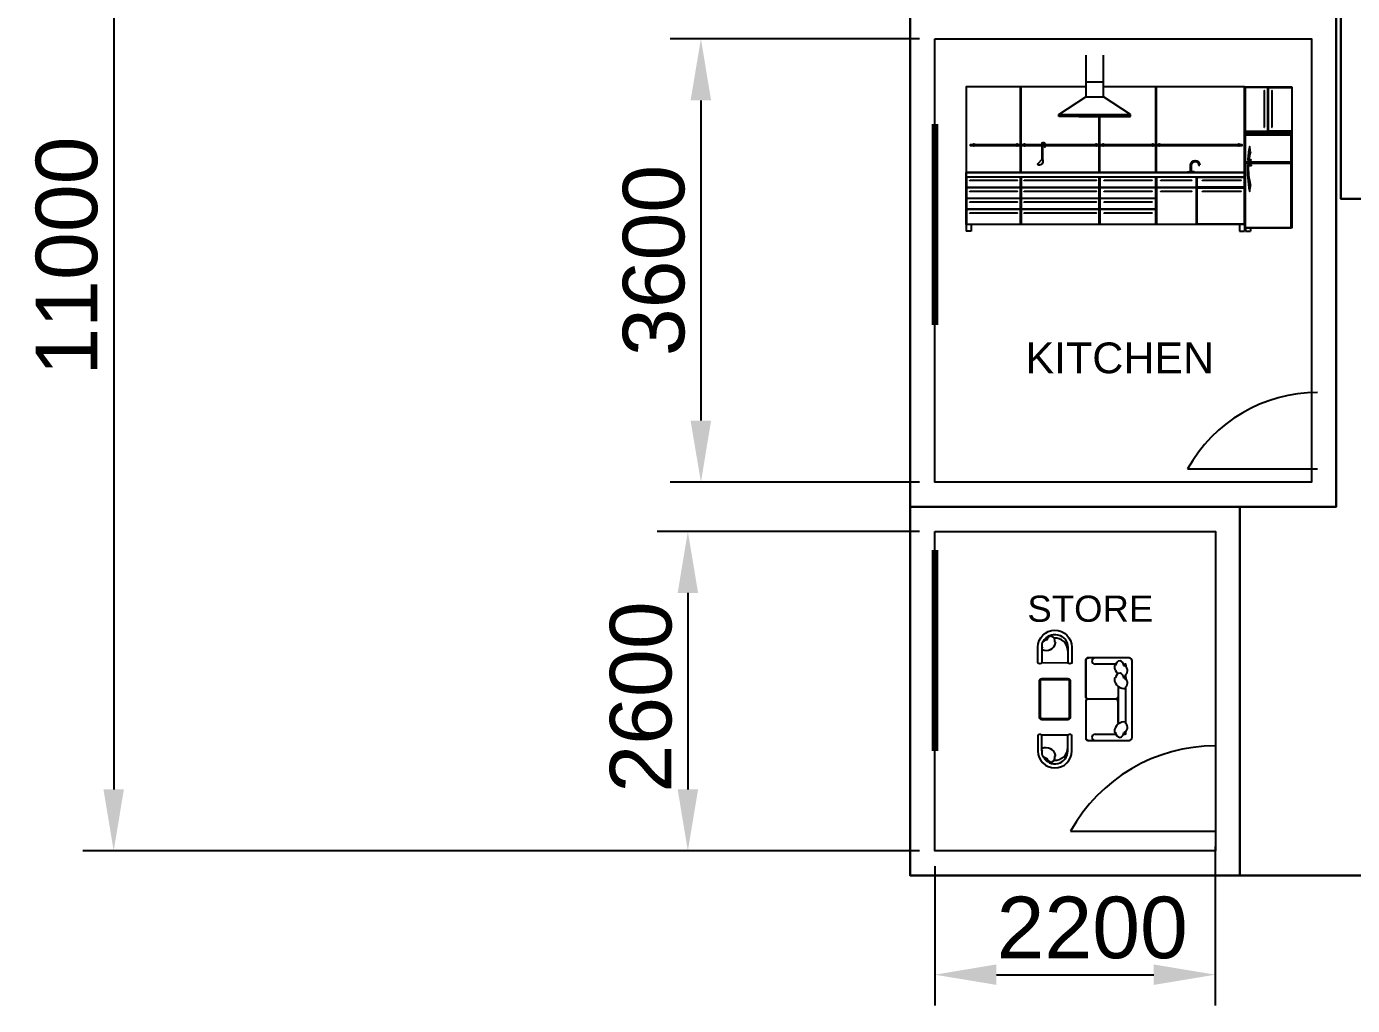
# Model space of a CAD drawing. Header units: millimetres. Extents: x -6165 to 15297, y -629 to 15029.
# Drawn here: x -6165 to 4610, y -250 to 7700 of the extents above; entities that cross this region are included whole.
import ezdxf

# ---------------------------------------------------------------- set-up
doc = ezdxf.new("R2010")
doc.units = ezdxf.units.MM
doc.layers.add('furniture', color=250, linetype='Continuous', lineweight=25)
doc.styles.get("Standard").update_dxf_attribs({"font": 'arial.ttf'})
doc.dimstyles.new('ISO-25', dxfattribs={"dimscale": 200, "dimtxt": 2.5, "dimasz": 2.5, "dimexe": 1.25, "dimexo": 0.625, "dimtad": 1, "dimtxsty": 'Standard', "dimcen": 2.5, "dimadec": 0, "dimazin": 0, "dimtfac": 1, "dimtmove": 0, "dimatfit": 3, "dimfxl": 1, "dimarcsym": 0})

# ---------------------------------------------------------------- blocks, each defined once
blk = doc.blocks.new('A$C1352')
at = {"color": 0}
for points in [[(0.003, 0.053), (0.003, 0.553, -0.414214), (0.053, 0.603), (0.753, 0.603, -0.414214), (0.803, 0.553), (0.803, 0.053, -0.414214), (0.753, 0.003), (0.053, 0.003, -0.414214)], [(0.023, 0.053), (0.023, 0.553, -0.414214), (0.053, 0.583), (0.753, 0.583, -0.414214), (0.783, 0.553), (0.783, 0.053, -0.414214), (0.753, 0.023), (0.053, 0.023, -0.414214)]]:
    blk.add_lwpolyline(points, format="xyb", close=True, dxfattribs=at)
blk = doc.blocks.new('*D66')
at = {"color": 0, "lineweight": -2, "transparency": 16777216}
for p, q in [((1091, 7600), (-935, 7600)), ((-685, 7100), (-685, 4500)), ((1091, 4000), (-935, 4000))]:
    blk.add_line(p, q, dxfattribs=at)
at = {"color": 0, "transparency": 16777216}
for points in [[(-769, 7100), (-602, 7100), (-685, 7600)], [(-769, 4500), (-602, 4500), (-685, 4000)]]:
    blk.add_solid(points, dxfattribs=at)
at = {"layer": 'Defpoints', "color": 0, "transparency": 16777216}
for p in [(1216, 7600), (-685, 4000), (1216, 4000)]:
    blk.add_point(p, dxfattribs=at)
at = {"color": 0, "transparency": 16777216, "insert": (-1066, 5800), "char_height": 500, "attachment_point": 5, "rotation": 90}
blk.add_mtext('3600', dxfattribs=at)
blk = doc.blocks.new('*D71')
at = {"color": 0, "lineweight": -2, "transparency": 16777216}
for p, q in [((1091, 3600), (-1041, 3600)), ((-791, 3100), (-791, 1505)), ((1091, 1005), (-1041, 1005))]:
    blk.add_line(p, q, dxfattribs=at)
at = {"color": 0, "transparency": 16777216}
for points in [[(-874, 3100), (-708, 3100), (-791, 3600)], [(-874, 1505), (-708, 1505), (-791, 1005)]]:
    blk.add_solid(points, dxfattribs=at)
at = {"layer": 'Defpoints', "color": 0, "transparency": 16777216}
for p in [(1216, 3600), (-791, 1005), (1216, 1005)]:
    blk.add_point(p, dxfattribs=at)
at = {"color": 0, "transparency": 16777216, "insert": (-1171, 2255), "char_height": 500, "attachment_point": 5, "rotation": 90}
blk.add_mtext('2600', dxfattribs=at)
blk = doc.blocks.new('*D72')
at = {"color": 0, "lineweight": -2, "transparency": 16777216}
for p, q in [((3495, 1041), (3495, -250)), ((1216, 880), (1216, -250)), ((1716, 0), (2995, 0))]:
    blk.add_line(p, q, dxfattribs=at)
at = {"color": 0, "transparency": 16777216}
for points in [[(1716, 83), (1716, -83), (1216, 0)], [(2995, 83), (2995, -83), (3495, 0)]]:
    blk.add_solid(points, dxfattribs=at)
at = {"layer": 'Defpoints', "color": 0, "transparency": 16777216}
for p in [(3495, 1166), (1216, 1005), (3495, 0)]:
    blk.add_point(p, dxfattribs=at)
at = {"color": 0, "transparency": 16777216, "insert": (2495, 380), "char_height": 500, "width": 2376.19, "attachment_point": 5}
blk.add_mtext('2200', dxfattribs=at)
blk = doc.blocks.new('*D80')
at = {"color": 0, "lineweight": -2, "transparency": 16777216}
for p, q in [((998, 10667), (-5707, 10667)), ((-5457, 10167), (-5457, 1505)), ((1091, 1005), (-5707, 1005))]:
    blk.add_line(p, q, dxfattribs=at)
at = {"color": 0, "transparency": 16777216}
for points in [[(-5540, 10167), (-5374, 10167), (-5457, 10667)], [(-5540, 1505), (-5374, 1505), (-5457, 1005)]]:
    blk.add_solid(points, dxfattribs=at)
at = {"layer": 'Defpoints', "color": 0, "transparency": 16777216}
for p in [(1123, 10667), (-5457, 1005), (1216, 1005)]:
    blk.add_point(p, dxfattribs=at)
at = {"color": 0, "transparency": 16777216, "insert": (-5837, 5836), "char_height": 500, "attachment_point": 5, "rotation": 90}
blk.add_mtext('11000', dxfattribs=at)

msp = doc.modelspace()

# ---------------------------------------------------------------- linework, layer by layer
at = {"color": 168, "lineweight": 140}
for p, q in [((1215.988, 6905.867), (1215.988, 5277.824)), ((1215.988, 3446.574), (1215.988, 1818.531))]:
    msp.add_line(p, q, dxfattribs=at)
at = {"color": 30}
for p, q in [((3269.053, 4106.812), (4325.292, 4106.812)), ((2319.123, 1166.229), (3495.401, 1166.229))]:
    msp.add_line(p, q, dxfattribs=at)
for p, q in [((2086.661, 2659.152), (2086.541, 2531.355)), ((2685.705, 2522.879), (2518, 2522.879)), ((2749.292, 2522.879), (2760.957, 2522.879)), ((2769.335, 2514.501), (2769.335, 2499.089)), ((2769.335, 2398.517), (2769.335, 2438.608)), ((2769.335, 2413.93), (2769.335, 2398.517)), ((2769.335, 2037.457), (2769.335, 2338.036)), ((2086.661, 1816.913), (2086.541, 1944.71)), ((2518, 1953.186), (2685.705, 1953.186)), ((2749.292, 1953.186), (2760.957, 1953.186)), ((2769.335, 1961.564), (2769.335, 1976.976))]:
    msp.add_line(p, q)
at = {"color": 250, "lineweight": 30}
for points in [[(13300, 10800), (1015.988, 10800), (1015.988, 804.509), (13300, 804.509)], [(4515.988, 10800), (8515.988, 10800), (8515.988, 6300), (4515.988, 6300)], [(1015.988, 7800), (4477.836, 7800), (4477.836, 3800), (1015.988, 3800)], [(1015.988, 3800), (3695.401, 3800), (3695.401, 804.509), (1015.988, 804.509)]]:
    msp.add_lwpolyline(points, close=True, dxfattribs=at)
at = {"color": 0}
for points in [[(1215.988, 7600), (4277.836, 7600), (4277.836, 4000), (1215.988, 4000)], [(1215.988, 3600), (3495.401, 3600), (3495.401, 1004.509), (1215.988, 1004.509)]]:
    msp.add_lwpolyline(points, close=True, dxfattribs=at)
at = {"ltscale": 0.03}
for points in [[(2086.541, 2531.355, -0.36922868), (2053.03, 2531.387), (2053.15, 2659.183, -1), (2329.619, 2658.924), (2329.498, 2531.127, -0.36922868), (2295.987, 2531.159)], [(2086.541, 1944.71, 0.36922868), (2053.03, 1944.678), (2053.15, 1816.882, 1), (2329.619, 1817.142), (2329.498, 1944.938, 0.36922868), (2295.987, 1944.907)]]:
    msp.add_lwpolyline(points, format="xyb", close=True, dxfattribs=at)
for points in [[(2098.506, 2707.432, -0.785086654), (2296.107, 2658.955), (2295.987, 2531.159)], [(2704.407, 2341.398), (2704.407, 2258.977, -0.414213562), (2683.462, 2238.033), (2463.544, 2238.033, -0.414213562), (2442.599, 2258.977), (2442.599, 2552.202, -0.414213562), (2463.544, 2573.146)], [(2704.407, 2048.36), (2704.407, 2217.088, 0.414213562), (2683.462, 2238.033), (2463.544, 2238.033, 0.414213562), (2442.599, 2217.088), (2442.599, 1923.864, 0.414213562), (2463.544, 1902.919)], [(2098.506, 1768.633, 0.785086654), (2296.107, 1817.11), (2295.987, 1944.907)]]:
    msp.add_lwpolyline(points, format="xyb")
msp.add_lwpolyline([(2459.355, 2237.827, 0.414213562), (2442.599, 2221.071), (2442.599, 1919.675, 0.414213562), (2459.355, 1902.919), (2794.469, 1902.919, 0.414213562), (2819.602, 1928.052), (2819.602, 2548.013, 0.414213562), (2794.469, 2573.146), (2459.355, 2573.146, 0.414213562), (2442.599, 2556.391), (2442.599, 2254.994, 0.414213562), (2459.355, 2238.239)], format="xyb", dxfattribs=at)
msp.add_lwpolyline([(2704.407, 2341.398), (2704.407, 2034.095)])
at = {"color": 168}
for centre, radius in [((4325.292, 3519.274), 1208.652), ((3495.401, 511.918), 1346.013)]:
    msp.add_arc(centre, radius, 90, 150.9147629, dxfattribs=at)
for centre, radius, start, end in [((2126.033, 2675.748), 41.972, 92.9922213, 214.1400809), ((2168.606, 2702.557), 47.244, 94.9999274, 161.3533789), ((2149.392, 2709.308), 43.048, 346.6403189, 69.4694589), ((2191.356, 2629.46), 104.723, 359.9461489, 93.658022), ((2193.292, 2694.774), 5.011, 330.623787, 113.742323), ((2191.384, 2659.054), 104.723, 178.8536314, 179.9461489), ((2119.595, 2714.28), 81.095, 247.0142677, 344.2856861), ((2518, 2548.013), 25.134, 90, 180), ((2518, 2548.013), 25.134, 180, 270), ((2679.633, 2503.689), 5.011, 52.1549942, 195.2735302), ((2755.862, 2504.65), 81.095, 181.6116312, 229.3759909), ((2725.752, 2507.088), 43.048, 96.4278584, 179.2569983), ((2705.471, 2505.223), 47.244, 4.5439383, 70.8973898), ((2740.229, 2468.848), 41.972, 311.7572363, 72.905096), ((2760.957, 2514.501), 8.378, 0, 90), ((2760.957, 2514.501), 8.378, 0, 90), ((2679.633, 2403.118), 5.011, 52.1549942, 195.2735302), ((2755.862, 2404.078), 81.095, 181.6116312, 278.8830495), ((2725.752, 2406.517), 43.048, 96.4278584, 179.2569983), ((2705.471, 2404.651), 47.244, 4.5439383, 70.8973898), ((2755.862, 2504.65), 81.095, 264.8809831, 278.8830495), ((2740.229, 2368.277), 41.972, 311.7572363, 72.905096), ((2755.862, 1971.415), 81.095, 81.1169505, 178.3883688), ((2518, 1928.052), 25.134, 90, 180), ((2679.633, 1972.376), 5.011, 164.7264698, 307.8450058), ((2725.752, 1968.977), 43.048, 180.7430017, 263.5721416), ((2705.471, 1970.842), 47.244, 289.1026102, 355.4560617), ((2740.229, 2007.217), 41.972, 287.094904, 48.2427637), ((2760.957, 1961.564), 8.378, 270, 0), ((2119.595, 1761.786), 81.095, 15.7143139, 112.9857323), ((2191.356, 1846.605), 104.723, 266.341978, 0.0538511), ((2518, 1928.052), 25.134, 180, 270), ((2126.033, 1800.317), 41.972, 145.8599191, 267.0077787), ((2191.384, 1817.012), 104.723, 180.0538511, 181.1463686), ((2168.606, 1773.508), 47.244, 198.6466211, 265.0000726), ((2149.392, 1766.757), 43.048, 290.5305411, 13.3596811), ((2193.292, 1781.291), 5.011, 246.257677, 29.376213)]:
    msp.add_arc(centre, radius, start, end)
at = {"layer": 'furniture', "color": 0}
for p, q in [((2586.837, 7247.856), (2444.042, 7247.856)), ((2444.042, 7210.737), (1471.329, 7210.737)), ((1471.329, 7210.737), (1471.329, 6549.329)), ((1911.476, 6514.952), (1911.476, 7210.737)), ((1916.765, 6514.952), (1916.765, 7210.737)), ((2224.188, 6985.155), (2444.042, 7128.506)), ((3731.385, 7210.737), (2586.837, 7210.737)), ((2806.691, 6985.155), (2586.837, 7128.506)), ((3011.54, 6514.952), (3011.54, 7210.737)), ((3016.828, 6514.952), (3016.828, 7210.737)), ((3731.385, 7210.737), (4115.867, 7210.737)), ((3732.576, 6746.256), (3732.576, 7210.737)), ((2224.188, 6985.155), (2806.691, 6985.155)), ((2224.188, 6969.845), (2224.188, 6985.155)), ((2806.691, 6969.845), (2224.188, 6969.845)), ((2385.306, 6969.845), (2806.691, 6969.845)), ((2552.422, 6514.952), (2552.422, 6969.845)), ((2557.711, 6514.952), (2557.711, 6969.845)), ((2806.691, 6969.845), (2806.691, 6985.155)), ((3359.438, 6575.434), (3367.98, 6575.434)), ((1471.329, 6514.952), (3731.385, 6514.952)), ((1471.329, 6480.576), (3731.385, 6480.576)), ((3302.767, 6520.679), (3294.225, 6520.679)), ((3014.184, 6091.845), (1471.329, 6091.845)), ((1471.329, 6091.845), (1471.329, 6038.968)), ((1511.61, 6038.968), (1471.329, 6038.968)), ((1511.61, 6091.845), (1511.61, 6038.968)), ((3731.385, 6091.845), (3012.993, 6091.845)), ((3691.104, 6091.845), (3691.104, 6038.968)), ((3691.104, 6038.968), (3731.385, 6038.968)), ((3731.385, 6091.845), (3731.385, 6038.968)), ((3740.509, 6065.407), (3740.509, 6038.968)), ((3740.509, 6038.968), (3780.79, 6038.968)), ((3780.79, 6065.407), (3780.79, 6038.968))]:
    msp.add_line(p, q, dxfattribs=at)
for points in [[(2444.042, 7466.92), (2444.042, 7128.506), (2586.837, 7128.506), (2586.837, 7466.92)], [(2444.042, 7210.737), (1471.329, 7210.737), (1471.329, 6514.952), (3731.385, 6514.952), (3731.385, 7210.737), (2586.837, 7210.737)], [(4115.867, 7210.737), (4115.867, 6065.407), (3735.22, 6065.407), (3735.22, 6091.845), (3731.385, 6091.845)], [(1525.849, 6740.559), (1503.081, 6740.559), (1503.081, 6735.081), (1525.849, 6735.081)], [(1876.835, 6740.559), (1542.058, 6740.559)], [(1542.058, 6735.081), (1876.835, 6735.081)], [(1935.471, 6740.559), (1893.045, 6740.559)], [(1893.045, 6735.081), (1935.471, 6735.081)], [(2519.982, 6740.559), (1951.68, 6740.559)], [(1951.68, 6735.081), (2519.982, 6735.081)], [(2575.307, 6740.559), (2536.191, 6740.559)], [(2536.191, 6735.081), (2575.307, 6735.081)], [(2979.264, 6740.559), (2591.517, 6740.559)], [(2591.517, 6735.081), (2979.264, 6735.081)], [(3031.558, 6740.559), (2995.473, 6740.559)], [(2995.473, 6735.081), (3031.558, 6735.081)], [(3679.482, 6740.559), (3047.767, 6740.559)], [(3047.767, 6735.081), (3679.482, 6735.081)], [(3695.692, 6735.081), (3713.716, 6735.081), (3713.716, 6740.559), (3695.692, 6740.559)], [(3788.112, 6576.563), (3757.111, 6576.563)], [(3758.794, 6610.992), (3786.621, 6610.992)], [(3766.994, 6618.925), (3786.134, 6618.925)], [(3788.312, 6568.63), (3762.692, 6568.63)]]:
    msp.add_lwpolyline(points, dxfattribs=at)
for points in [[(3921.577, 7205.174), (3737.864, 7205.174), (3737.864, 6850.922), (3921.577, 6850.922)], [(3894.154, 6883.487), (3894.154, 7179.047), (3891.17, 7179.047), (3891.17, 6883.487)], [(3926.866, 7205.174), (4115.867, 7205.174), (4115.867, 6850.922), (3926.866, 6850.922)], [(3958.18, 6883.487), (3958.18, 7179.047), (3955.196, 7179.047), (3955.196, 6883.487)], [(3735.22, 6847.749), (4115.867, 6847.749), (4115.867, 6828.93), (3735.22, 6828.93)], [(3735.22, 6844.534), (4115.867, 6844.534), (4115.867, 6825.715), (3735.22, 6825.715)], [(1471.329, 6480.576), (3731.385, 6480.576), (3731.385, 6514.952), (1471.329, 6514.952)], [(1471.329, 6091.845), (1471.329, 6514.952), (3731.385, 6514.952), (3731.385, 6091.845)], [(1911.476, 6477.931), (1473.973, 6477.931), (1473.973, 6395.34), (1911.476, 6395.34)], [(2552.422, 6477.931), (1916.765, 6477.931), (1916.765, 6395.34), (2552.422, 6395.34)], [(3011.54, 6477.931), (2557.711, 6477.931), (2557.711, 6395.34), (3011.54, 6395.34)], [(3341.863, 6477.931), (3016.828, 6477.931), (3016.828, 6395.34), (3341.863, 6395.34)], [(3347.152, 6477.931), (3729.931, 6477.931), (3729.931, 6395.34), (3347.152, 6395.34)], [(1911.476, 6390.051), (1473.973, 6390.051), (1473.973, 6307.459), (1911.476, 6307.459)], [(1499.276, 6451.356), (1886.174, 6451.356), (1886.174, 6448.372), (1499.276, 6448.372)], [(1499.276, 6363.475), (1886.174, 6363.475), (1886.174, 6360.491), (1499.276, 6360.491)], [(2552.422, 6390.051), (1916.765, 6390.051), (1916.765, 6307.459), (2552.422, 6307.459)], [(1942.419, 6451.356), (2526.767, 6451.356), (2526.767, 6448.372), (1942.419, 6448.372)], [(1942.419, 6363.475), (2526.767, 6363.475), (2526.767, 6360.491), (1942.419, 6360.491)], [(3011.54, 6390.051), (2557.711, 6390.051), (2557.711, 6307.459), (3011.54, 6307.459)], [(2591.176, 6451.356), (2978.074, 6451.356), (2978.074, 6448.372), (2591.176, 6448.372)], [(2591.176, 6363.475), (2978.074, 6363.475), (2978.074, 6360.491), (2591.176, 6360.491)], [(3341.863, 6390.051), (3016.828, 6390.051), (3016.828, 6094.49), (3341.863, 6094.49)], [(3051.1, 6451.356), (3302.934, 6451.356), (3302.934, 6448.372), (3051.1, 6448.372)], [(3051.1, 6363.475), (3302.934, 6363.475), (3302.934, 6360.491), (3051.1, 6360.491)], [(3347.152, 6390.051), (3729.931, 6390.051), (3729.931, 6094.49), (3347.152, 6094.49)], [(3389.647, 6451.356), (3701.408, 6451.356), (3701.408, 6448.372), (3389.647, 6448.372)], [(3389.647, 6363.475), (3701.408, 6363.475), (3701.408, 6360.491), (3389.647, 6360.491)], [(1911.476, 6302.17), (1473.973, 6302.17), (1473.973, 6219.579), (1911.476, 6219.579)], [(1499.276, 6275.595), (1886.174, 6275.595), (1886.174, 6272.611), (1499.276, 6272.611)], [(2552.422, 6302.17), (1916.765, 6302.17), (1916.765, 6219.579), (2552.422, 6219.579)], [(1942.419, 6275.595), (2526.767, 6275.595), (2526.767, 6272.611), (1942.419, 6272.611)], [(3011.54, 6302.17), (2557.711, 6302.17), (2557.711, 6219.579), (3011.54, 6219.579)], [(2591.176, 6275.595), (2978.074, 6275.595), (2978.074, 6272.611), (2591.176, 6272.611)], [(1911.476, 6214.29), (1473.973, 6214.29), (1473.973, 6094.49), (1911.476, 6094.49)], [(1499.276, 6187.714), (1886.174, 6187.714), (1886.174, 6184.73), (1499.276, 6184.73)], [(2552.422, 6214.29), (1916.765, 6214.29), (1916.765, 6094.49), (2552.422, 6094.49)], [(1942.419, 6187.714), (2526.767, 6187.714), (2526.767, 6184.73), (1942.419, 6184.73)], [(3011.54, 6214.29), (2557.711, 6214.29), (2557.711, 6094.49), (3011.54, 6094.49)], [(2591.176, 6187.714), (2978.074, 6187.714), (2978.074, 6184.73), (2591.176, 6184.73)]]:
    msp.add_lwpolyline(points, close=True, dxfattribs=at)
for points in [[(3740.509, 6598.514), (4110.579, 6598.514, 0.414213562), (4115.867, 6603.803), (4115.867, 6814.819, 0.414213562), (4110.579, 6820.108), (3740.509, 6820.108, 0.414213562), (3735.22, 6814.819), (3735.22, 6603.803, 0.414213562)], [(3740.509, 6601.687), (4110.579, 6601.687, 0.414213562), (4112.694, 6603.803), (4112.694, 6814.819, 0.414213562), (4110.579, 6816.934), (3740.509, 6816.934, 0.414213562), (3738.393, 6814.819), (3738.393, 6603.803, 0.414213562)], [(3740.509, 6065.407), (4110.579, 6065.407, 0.414213562), (4115.867, 6070.696), (4115.867, 6585.001, 0.414213562), (4110.579, 6590.29), (3740.509, 6590.29, 0.414213562), (3735.22, 6585.001), (3735.22, 6070.696, 0.414213562)], [(3740.509, 6068.58), (4110.579, 6068.58, 0.414213562), (4112.694, 6070.696), (4112.694, 6585.001, 0.414213562), (4110.579, 6587.116), (3740.509, 6587.116, 0.414213562), (3738.393, 6585.001), (3738.393, 6070.696, 0.414213562)]]:
    msp.add_lwpolyline(points, format="xyb", close=True, dxfattribs=at)
for points in [[(2107.199, 6718.79, 0.940399237), (2086.051, 6753.289), (2086.051, 6619.733), (2050.484, 6581.299, 0.824470907), (2092.535, 6621.768), (2092.535, 6751.876)], [(3272.483, 6514.952), (3272.483, 6520.679), (3294.225, 6520.679), (3294.225, 6575.434, -1), (3367.98, 6575.434, 0)], [(3272.483, 6520.679), (3294.225, 6520.679), (3294.225, 6575.434, -1), (3367.98, 6575.434, -1)], [(3324.51, 6514.952), (3324.51, 6520.679), (3302.767, 6520.679), (3302.767, 6575.434, -1), (3359.438, 6575.434, 0)]]:
    msp.add_lwpolyline(points, format="xyb", dxfattribs=at)
for centre in [(1533.953, 6737.82), (1884.94, 6737.82), (1943.575, 6737.82), (2528.086, 6737.82), (2583.412, 6737.82), (2987.369, 6737.82), (3039.663, 6737.82), (3687.587, 6737.82)]:
    msp.add_circle(centre, 8.555, dxfattribs=at)
for centre, radius, start, end in [((4796.446, 6543.021), 1039.876, 170.1494342, 176.2521935), ((4271.021, 6550.479), 508.652, 164.8153557, 173.1674498), ((3773.464, 6720.65), 1.587, 8.7184631, 170.1494342), ((2615.146, 6543.021), 1173.445, 6.8860127, 8.7184631), ((4796.446, 6543.021), 1039.876, 178.1515168, 189.8505658), ((4271.021, 6550.479), 508.652, 177.0604631, 195.7007583), ((2615.146, 6543.021), 1173.445, 3.3206966, 3.708775), ((2615.146, 6543.021), 1173.445, 1.2505438, 1.6380153), ((3773.464, 6365.391), 1.587, 189.8505658, 351.2815369), ((2615.146, 6543.021), 1173.445, 351.2815369, 353.6301013)]:
    msp.add_arc(centre, radius, start, end, dxfattribs=at)

# ---------------------------------------------------------------- block references
at = {"ltscale": 0.03, "xscale": 418.8920701169566, "yscale": 418.8920701169566, "zscale": 418.8920701169566, "rotation": 270}
msp.add_blockref('A$C1352', (2064.342, 2406.715), dxfattribs=at)

# ---------------------------------------------------------------- texts
at = {"color": 2}
for s, height, p in [('KITCHEN', 250, (1952.072, 4884.043)), ('STORE', 212.7055, (1967.818, 2865.928))]:
    msp.add_text(s, height=height, dxfattribs=at).set_placement(p)

# ---------------------------------------------------------------- dimensions: what is measured, and where the dimension line sits
at = {"color": 168}
dim = msp.add_linear_dim(base=(-5456.889, 1004.509), p1=(1123.444, 10667.178), p2=(1215.988, 1004.509), angle=90, text='11000', dimstyle='ISO-25', dxfattribs=at)
dim.commit()
dim.dimension.update_dxf_attribs({"geometry": '*D80', "text_midpoint": (-5837.176, 5835.843)})
dim = msp.add_linear_dim(base=(-685.176, 4000), p1=(1215.988, 7600), p2=(1215.988, 4000), angle=90, dimstyle='ISO-25', dxfattribs=at)
dim.commit()
dim.dimension.update_dxf_attribs({"geometry": '*D66', "text_midpoint": (-1065.633, 5800)})
dim = msp.add_linear_dim(base=(-791.107, 1004.509), p1=(1215.988, 3600), p2=(1215.988, 1004.509), angle=90, text='2600', dimstyle='ISO-25', dxfattribs=at)
dim.commit()
dim.dimension.update_dxf_attribs({"geometry": '*D71', "text_midpoint": (-791.107, 2254.509), "dimtype": 160})
dim = msp.add_linear_dim(base=(3495.401, 0), p1=(1215.988, 1004.509), p2=(3495.401, 1166.229), text='2200', dimstyle='ISO-25', dxfattribs=at)
dim.commit()
dim.dimension.update_dxf_attribs({"geometry": '*D72', "text_midpoint": (2495.401, 0), "dimtype": 160})

doc.saveas('drawing.dxf')
